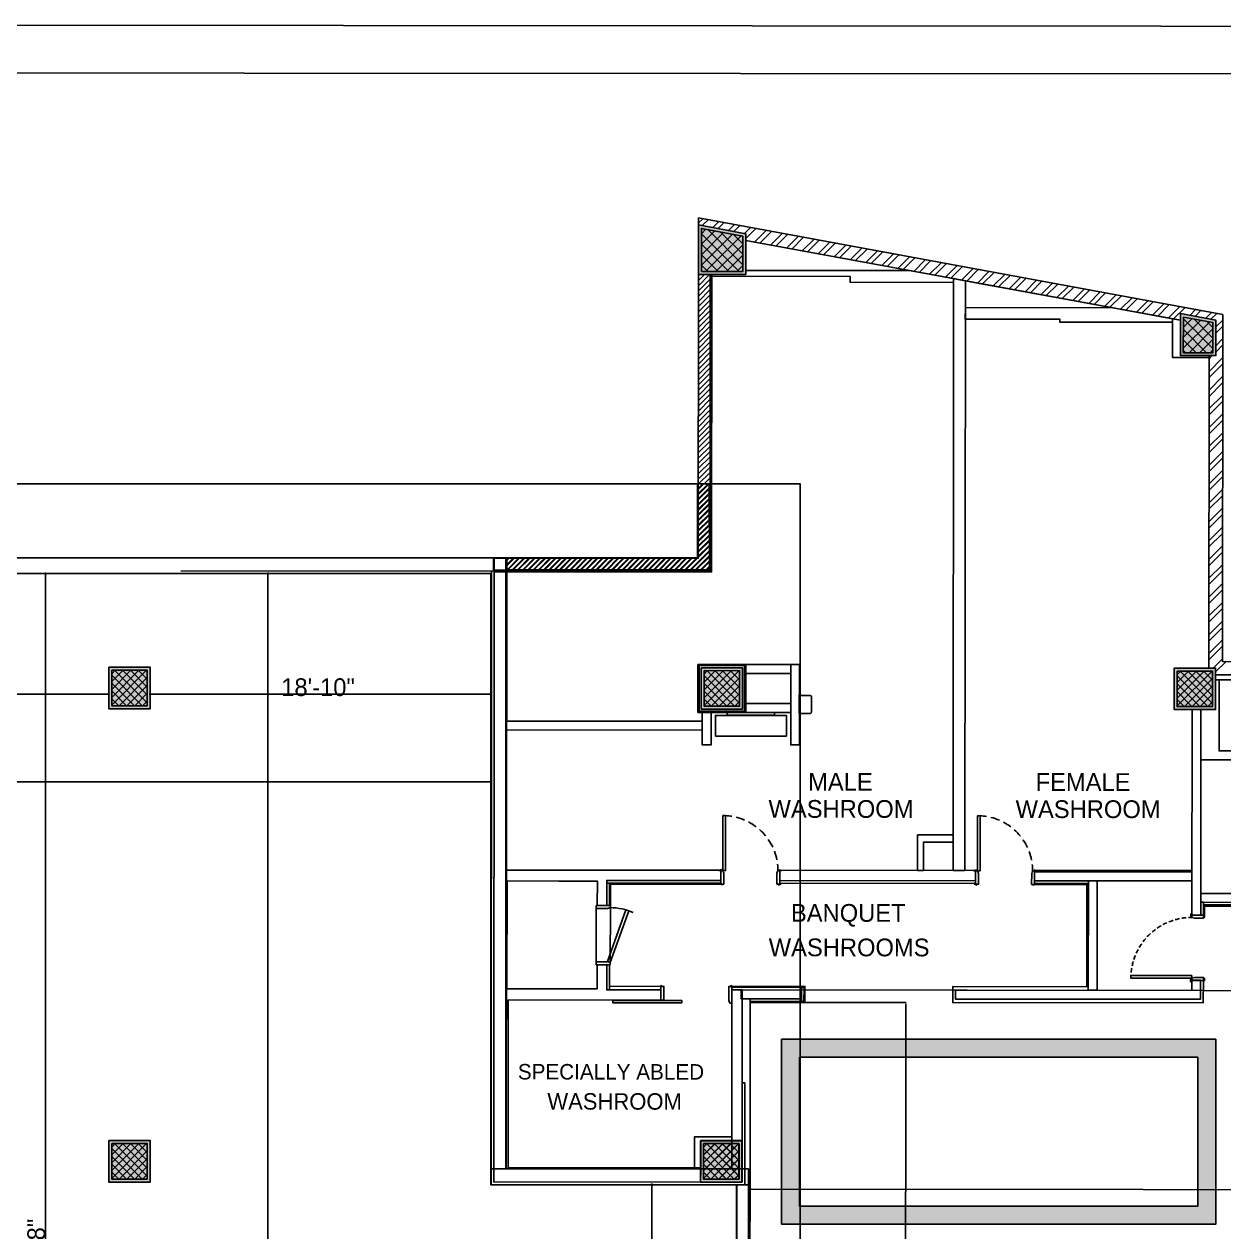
# Model space of a CAD drawing. Header units: millimetres. Extents: x -957 to 3394, y -3 to 3008.
# Drawn here: x -80 to 718, y 2205 to 3008 of the extents above; entities that cross this region are included whole.
import ezdxf

# ---------------------------------------------------------------- set-up
doc = ezdxf.new("R2010")
doc.units = ezdxf.units.MM
for name, color, linetype in [('HATCHES', 7, 'CONTINUOUS'), ('HIDDEN', 7, 'CONTINUOUS'), ('PDF_0', 7, 'CONTINUOUS'), ('PDF_ELEVATION_3_MID_02', 7, 'CONTINUOUS'), ('PDF_FRAMING-COLUMN', 7, 'CONTINUOUS'), ('PDF_FRAMING-COLUMN_HATCH', 7, 'CONTINUOUS'), ('PDF_FURNITURE', 7, 'CONTINUOUS'), ('PDF_GROUND', 7, 'CONTINUOUS'), ('PDF_HATCH_-_WALL', 7, 'CONTINUOUS'), ('PDF_I-DOOR', 7, 'CONTINUOUS'), ('PDF_I-DOOR-OPEN', 7, 'CONTINUOUS'), ('PDF_I-FURN-FIXD', 7, 'CONTINUOUS'), ('PDF_I-FURN-FREE', 7, 'CONTINUOUS'), ('PDF_I-FURN-FREE-2', 7, 'CONTINUOUS'), ('PDF_I-FURN-LINE', 7, 'CONTINUOUS'), ('PDF_I-WALL', 7, 'CONTINUOUS'), ('PDF_I-WALL-JAMB', 7, 'CONTINUOUS'), ('PDF_ID-DOOR', 7, 'CONTINUOUS'), ('PDF_ID_FINISH_LINE', 7, 'CONTINUOUS'), ('PDF_RCC', 7, 'CONTINUOUS'), ('PDF_REV', 7, 'CONTINUOUS'), ('PDF_SHREM-CAD_6_CABLE', 7, 'CONTINUOUS'), ('PDF_TEMPLATE', 7, 'CONTINUOUS'), ('PDF_TEXT', 7, 'CONTINUOUS'), ('PDF_WALL', 7, 'CONTINUOUS')]:
    doc.layers.add(name, color=color, linetype=linetype)
doc.styles.add('PDF_ARIAL', font='PDF_ARIAL')

msp = doc.modelspace()

# ---------------------------------------------------------------- hatches: boundary and pattern name
at = {"layer": 'HATCHES'}
h = msp.add_hatch(color=178, dxfattribs=at)
h.paths.add_polyline_path([(423.82, 2209.68), (712.58, 2209.68), (712.58, 2332.72), (423.82, 2332.72)], flags=0)
h.paths.add_polyline_path([(435.82, 2320.72), (700.58, 2320.72), (700.58, 2221.68), (435.82, 2221.68)], flags=0)

# ---------------------------------------------------------------- linework, layer by layer
at = {"layer": 'HIDDEN'}
msp.add_lwpolyline([(436.18, 1918.86), (436.18, 2702.2), (-893.67, 2702.2), (-893.67, 1233.26), (436.18, 1233.26), (436.18, 1370.14)], close=True, dxfattribs=at)
at = {"layer": 'PDF_0'}
for points in [[(-926.17, 18.23), (-923.64, 2975.98), (3366.24, 2973.12), (3363.71, 15.38)], [(-65.77, 2642.44), (-66.05, 2642.72), (-66.16, 2642.44)], [(-65.77, 2642.44), (-66.16, 2642.44), (-66.05, 2642.17)], [(-65.77, 2642.84), (-66.05, 2642.72), (-65.77, 2642.44)], [(-65.77, 2642.44), (-66.05, 2642.17), (-65.77, 2642.05)], [(-65.49, 2642.72), (-65.77, 2642.84), (-65.77, 2642.44)], [(-65.38, 2642.44), (-65.49, 2642.72), (-65.77, 2642.44)], [(-65.49, 2642.17), (-65.77, 2642.44), (-65.77, 2642.05)], [(-65.38, 2642.44), (-65.77, 2642.44), (-65.49, 2642.17)], [(82.22, 2642.44), (81.94, 2642.72), (81.83, 2642.44)], [(82.22, 2642.44), (81.83, 2642.44), (81.94, 2642.17)], [(82.22, 2642.84), (81.94, 2642.72), (82.22, 2642.44)], [(82.22, 2642.44), (81.94, 2642.17), (82.22, 2642.05)], [(82.5, 2642.72), (82.22, 2642.84), (82.22, 2642.44)], [(82.62, 2642.44), (82.5, 2642.72), (82.22, 2642.44)], [(82.5, 2642.17), (82.22, 2642.44), (82.22, 2642.05)], [(82.62, 2642.44), (82.22, 2642.44), (82.5, 2642.17)], [(-23.64, 2562.29), (-23.91, 2562.56), (-24.03, 2562.29)], [(-23.64, 2562.29), (-24.03, 2562.29), (-23.91, 2562.01)], [(-23.64, 2562.68), (-23.91, 2562.56), (-23.64, 2562.29)], [(-23.64, 2562.29), (-23.91, 2562.01), (-23.64, 2561.89)], [(-23.36, 2562.56), (-23.64, 2562.68), (-23.64, 2562.29)], [(-23.24, 2562.29), (-23.36, 2562.56), (-23.64, 2562.29)], [(-23.36, 2562.01), (-23.64, 2562.29), (-23.64, 2561.89)], [(-23.24, 2562.29), (-23.64, 2562.29), (-23.36, 2562.01)], [(3.91, 2562.29), (3.63, 2562.56), (3.52, 2562.29)], [(3.91, 2562.29), (3.52, 2562.29), (3.63, 2562.01)], [(3.91, 2562.68), (3.63, 2562.56), (3.91, 2562.29)], [(3.91, 2562.29), (3.63, 2562.01), (3.91, 2561.89)], [(4.19, 2562.56), (3.91, 2562.68), (3.91, 2562.29)], [(4.31, 2562.29), (4.19, 2562.56), (3.91, 2562.29)], [(4.19, 2562.01), (3.91, 2562.29), (3.91, 2561.89)], [(4.31, 2562.29), (3.91, 2562.29), (4.19, 2562.01)], [(230.4, 2562.29), (230.12, 2562.56), (230.01, 2562.29)], [(230.4, 2562.29), (230.01, 2562.29), (230.12, 2562.01)], [(230.4, 2562.68), (230.12, 2562.56), (230.4, 2562.29)], [(230.4, 2562.29), (230.12, 2562.01), (230.4, 2561.89)], [(230.68, 2562.56), (230.4, 2562.68), (230.4, 2562.29)], [(230.79, 2562.29), (230.68, 2562.56), (230.4, 2562.29)], [(230.68, 2562.01), (230.4, 2562.29), (230.4, 2561.89)], [(230.79, 2562.29), (230.4, 2562.29), (230.68, 2562.01)], [(230.4, 2503.91), (230.12, 2504.19), (230.01, 2503.91)], [(230.4, 2503.91), (230.01, 2503.91), (230.12, 2503.63)], [(230.4, 2504.3), (230.12, 2504.19), (230.4, 2503.91)], [(230.4, 2503.91), (230.12, 2503.63), (230.4, 2503.52)], [(230.68, 2504.19), (230.4, 2504.3), (230.4, 2503.91)], [(230.79, 2503.91), (230.68, 2504.19), (230.4, 2503.91)], [(230.68, 2503.63), (230.4, 2503.91), (230.4, 2503.52)], [(230.79, 2503.91), (230.4, 2503.91), (230.68, 2503.63)], [(337.5, 2235.99), (337.22, 2236.26), (337.1, 2235.99)], [(337.5, 2235.99), (337.1, 2235.99), (337.22, 2235.71)], [(337.5, 2236.38), (337.22, 2236.26), (337.5, 2235.99)], [(337.5, 2235.99), (337.22, 2235.71), (337.5, 2235.59)], [(337.77, 2236.26), (337.5, 2236.38), (337.5, 2235.99)], [(337.89, 2235.99), (337.77, 2236.26), (337.5, 2235.99)], [(337.77, 2235.71), (337.5, 2235.99), (337.5, 2235.59)], [(337.89, 2235.99), (337.5, 2235.99), (337.77, 2235.71)]]:
    msp.add_lwpolyline(points, close=True, dxfattribs=at)
at = {"layer": 'PDF_0', "color": 7}
msp.add_lwpolyline([(712.66, 2787.46), (712.68, 2811.06), (689.09, 2815.4), (689.06, 2787.48)], close=True, dxfattribs=at)
at = {"layer": 'PDF_0'}
for points in [[(-9.86, 2642.44), (-65.78, 2642.44)], [(-65.77, 1746.21), (-65.77, 1746.61), (-65.77, 2641.66), (-65.77, 2642.05)], [(66.51, 2642.44), (82.23, 2642.44)], [(82.22, 2642.05), (82.22, 2641.66), (82.22, 1616.74), (82.22, 1616.34)], [(-23.64, 2580.14), (-23.64, 2562.28)], [(3.91, 2580.14), (3.91, 2562.28)], [(230.4, 2580.14), (230.4, 2562.28)], [(-389.24, 2562.29), (-388.85, 2562.29), (-24.42, 2562.29), (-24.03, 2562.29)], [(4.31, 2562.29), (4.7, 2562.29), (229.61, 2562.29), (230.01, 2562.29)], [(-792.04, 2503.91), (-791.65, 2503.91), (229.61, 2503.91), (230.01, 2503.91)], [(230.4, 2427.3), (230.4, 2503.92)], [(402.97, 2357.26), (506.48, 2357.17)], [(506.47, 2356.38), (504.98, 607.95)], [(506.28, 2356.97), (506.67, 2357.36)], [(402.92, 2309.86), (402.86, 2233.08)], [(393.96, 2235.99), (337.49, 2235.99)], [(337.5, 2235.59), (337.5, 2235.2), (337.5, 2136.02), (337.5, 2135.63)], [(402.66, 2232.89), (403.05, 2233.28)], [(2228.57, 2231.52), (403.64, 2233.08)]]:
    msp.add_lwpolyline(points, dxfattribs=at)
at = {"layer": 'PDF_0', "color": 7}
msp.add_solid([(712.66, 2787.46), (712.68, 2811.06), (689.06, 2787.48), (689.09, 2815.4)], dxfattribs=at)
at = {"layer": 'PDF_0'}
for points in [[(-65.77, 2642.44), (-66.05, 2642.72), (-66.16, 2642.44)], [(-65.77, 2642.44), (-66.16, 2642.44), (-66.05, 2642.17)], [(-65.77, 2642.84), (-66.05, 2642.72), (-65.77, 2642.44)], [(-65.77, 2642.44), (-66.05, 2642.17), (-65.77, 2642.05)], [(-65.49, 2642.72), (-65.77, 2642.84), (-65.77, 2642.44)], [(-65.38, 2642.44), (-65.49, 2642.72), (-65.77, 2642.44)], [(-65.49, 2642.17), (-65.77, 2642.44), (-65.77, 2642.05)], [(-65.38, 2642.44), (-65.77, 2642.44), (-65.49, 2642.17)], [(82.22, 2642.44), (81.94, 2642.72), (81.83, 2642.44)], [(82.22, 2642.44), (81.83, 2642.44), (81.94, 2642.17)], [(82.22, 2642.84), (81.94, 2642.72), (82.22, 2642.44)], [(82.22, 2642.44), (81.94, 2642.17), (82.22, 2642.05)], [(82.5, 2642.72), (82.22, 2642.84), (82.22, 2642.44)], [(82.62, 2642.44), (82.5, 2642.72), (82.22, 2642.44)], [(82.5, 2642.17), (82.22, 2642.44), (82.22, 2642.05)], [(82.62, 2642.44), (82.22, 2642.44), (82.5, 2642.17)], [(-23.64, 2562.29), (-23.91, 2562.56), (-24.03, 2562.29)], [(-23.64, 2562.29), (-24.03, 2562.29), (-23.91, 2562.01)], [(-23.64, 2562.68), (-23.91, 2562.56), (-23.64, 2562.29)], [(-23.64, 2562.29), (-23.91, 2562.01), (-23.64, 2561.89)], [(-23.36, 2562.56), (-23.64, 2562.68), (-23.64, 2562.29)], [(-23.24, 2562.29), (-23.36, 2562.56), (-23.64, 2562.29)], [(-23.36, 2562.01), (-23.64, 2562.29), (-23.64, 2561.89)], [(-23.24, 2562.29), (-23.64, 2562.29), (-23.36, 2562.01)], [(3.91, 2562.29), (3.63, 2562.56), (3.52, 2562.29)], [(3.91, 2562.29), (3.52, 2562.29), (3.63, 2562.01)], [(3.91, 2562.68), (3.63, 2562.56), (3.91, 2562.29)], [(3.91, 2562.29), (3.63, 2562.01), (3.91, 2561.89)], [(4.19, 2562.56), (3.91, 2562.68), (3.91, 2562.29)], [(4.31, 2562.29), (4.19, 2562.56), (3.91, 2562.29)], [(4.19, 2562.01), (3.91, 2562.29), (3.91, 2561.89)], [(4.31, 2562.29), (3.91, 2562.29), (4.19, 2562.01)], [(230.4, 2562.29), (230.12, 2562.56), (230.01, 2562.29)], [(230.4, 2562.29), (230.01, 2562.29), (230.12, 2562.01)], [(230.4, 2562.68), (230.12, 2562.56), (230.4, 2562.29)], [(230.4, 2562.29), (230.12, 2562.01), (230.4, 2561.89)], [(230.68, 2562.56), (230.4, 2562.68), (230.4, 2562.29)], [(230.79, 2562.29), (230.68, 2562.56), (230.4, 2562.29)], [(230.68, 2562.01), (230.4, 2562.29), (230.4, 2561.89)], [(230.79, 2562.29), (230.4, 2562.29), (230.68, 2562.01)], [(230.4, 2503.91), (230.12, 2504.19), (230.01, 2503.91)], [(230.4, 2503.91), (230.01, 2503.91), (230.12, 2503.63)], [(230.4, 2504.3), (230.12, 2504.19), (230.4, 2503.91)], [(230.4, 2503.91), (230.12, 2503.63), (230.4, 2503.52)], [(230.68, 2504.19), (230.4, 2504.3), (230.4, 2503.91)], [(230.79, 2503.91), (230.68, 2504.19), (230.4, 2503.91)], [(230.68, 2503.63), (230.4, 2503.91), (230.4, 2503.52)], [(230.79, 2503.91), (230.4, 2503.91), (230.68, 2503.63)], [(337.5, 2235.99), (337.22, 2236.26), (337.1, 2235.99)], [(337.5, 2235.99), (337.1, 2235.99), (337.22, 2235.71)], [(337.5, 2236.38), (337.22, 2236.26), (337.5, 2235.99)], [(337.5, 2235.99), (337.22, 2235.71), (337.5, 2235.59)], [(337.77, 2236.26), (337.5, 2236.38), (337.5, 2235.99)], [(337.89, 2235.99), (337.77, 2236.26), (337.5, 2235.99)], [(337.77, 2235.71), (337.5, 2235.99), (337.5, 2235.59)], [(337.89, 2235.99), (337.5, 2235.99), (337.77, 2235.71)]]:
    msp.add_solid(points, dxfattribs=at)
at = {"layer": 'PDF_ELEVATION_3_MID_02'}
msp.add_lwpolyline([(702.74, 2812.91), (703.38, 2813.03)], dxfattribs=at)
at = {"layer": 'PDF_FRAMING-COLUMN'}
for points in [[(368.57, 2841.44), (368.6, 2874.48), (400.06, 2868.55), (400.03, 2841.41)], [(370.54, 2843.4), (370.56, 2872.1), (398.09, 2866.92), (398.07, 2843.38)], [(689.06, 2787.48), (689.09, 2815.4), (712.68, 2811.06), (712.66, 2787.46)], [(691.03, 2789.44), (691.05, 2813.04), (710.72, 2809.42), (710.7, 2789.43)], [(-23.64, 2580.14), (3.91, 2580.14), (3.91, 2552.6), (-23.64, 2552.6)], [(370.31, 2579.89), (397.84, 2579.87), (397.82, 2552.34), (370.29, 2552.36)], [(684.95, 2579.62), (712.49, 2579.6), (712.46, 2552.07), (684.93, 2552.09)], [(-21.67, 2578.18), (1.94, 2578.18), (1.94, 2554.56), (-21.67, 2554.56)], [(372.28, 2577.92), (395.88, 2577.9), (395.86, 2554.3), (372.26, 2554.32)], [(686.92, 2577.65), (710.52, 2577.63), (710.5, 2554.03), (686.9, 2554.05)], [(-23.64, 2265.31), (3.91, 2265.31), (3.91, 2237.76), (-23.64, 2237.76)], [(-21.67, 2263.34), (1.94, 2263.34), (1.94, 2239.72), (-21.67, 2239.72)], [(369.91, 2265.31), (397.46, 2265.31), (397.46, 2237.76), (369.91, 2237.76)], [(370.04, 2265.25), (397.57, 2265.23), (397.55, 2237.69), (370.02, 2237.72)], [(371.88, 2263.34), (395.49, 2263.34), (395.49, 2239.72), (371.88, 2239.72)], [(372.01, 2263.28), (395.61, 2263.26), (395.59, 2239.66), (371.99, 2239.68)]]:
    msp.add_lwpolyline(points, close=True, dxfattribs=at)
at = {"layer": 'PDF_FRAMING-COLUMN_HATCH', "color": 7}
msp.add_lwpolyline([(400.03, 2841.41), (400.06, 2868.55), (368.6, 2874.48), (368.57, 2841.44)], close=True, dxfattribs=at)
at = {"layer": 'PDF_FRAMING-COLUMN_HATCH'}
for points in [[(370.54, 2847.68), (391.13, 2868.23)], [(370.55, 2861.58), (379.42, 2870.44)], [(370.55, 2854.63), (385.28, 2869.33)], [(370.56, 2868.53), (373.57, 2871.54)], [(395.66, 2843.38), (370.56, 2868.53)], [(398.07, 2847.93), (374.72, 2871.32)], [(398.08, 2854.88), (383.28, 2869.71)], [(398.08, 2861.83), (391.83, 2868.1)], [(388.71, 2843.39), (370.55, 2861.58)], [(373.22, 2843.4), (396.98, 2867.13)], [(380.17, 2843.39), (398.08, 2861.28)], [(381.76, 2843.39), (370.55, 2854.63)], [(387.12, 2843.39), (398.08, 2854.33)], [(374.81, 2843.4), (370.54, 2847.67)], [(394.07, 2843.38), (398.07, 2847.37)], [(691.05, 2806.41), (696.66, 2812.01)], [(710.7, 2792.23), (691.05, 2811.92)], [(691.04, 2799.45), (702.53, 2810.93)], [(691.04, 2792.5), (708.41, 2809.84)], [(706.55, 2789.43), (691.05, 2804.96)], [(694.93, 2789.44), (710.71, 2805.2)], [(710.71, 2799.19), (698.19, 2811.73)], [(710.71, 2806.14), (706.7, 2810.16)], [(699.6, 2789.44), (691.04, 2798.01)], [(701.88, 2789.43), (710.71, 2798.24)], [(692.65, 2789.44), (691.03, 2791.06)], [(708.83, 2789.43), (710.7, 2791.29)], [(-21.67, 2575.82), (-19.31, 2578.18)], [(-21.67, 2570.6), (-14.09, 2578.18)], [(-21.67, 2565.38), (-8.87, 2578.18)], [(-21.67, 2560.16), (-3.65, 2578.18)], [(-21.67, 2554.94), (1.56, 2578.18)], [(-1.33, 2554.56), (-21.67, 2574.9)], [(1.94, 2556.51), (-19.72, 2578.18)], [(-16.83, 2554.56), (1.94, 2573.34)], [(1.94, 2561.73), (-14.5, 2578.18)], [(1.94, 2566.94), (-9.29, 2578.18)], [(1.94, 2572.16), (-4.07, 2578.18)], [(1.94, 2577.38), (1.15, 2578.18)], [(372.26, 2559.92), (390.28, 2577.91)], [(372.26, 2554.7), (395.5, 2577.9)], [(372.27, 2570.35), (379.85, 2577.92)], [(372.27, 2565.13), (385.07, 2577.91)], [(392.59, 2554.31), (372.27, 2574.65)], [(372.28, 2575.56), (374.64, 2577.92)], [(395.86, 2556.25), (374.22, 2577.92)], [(377.09, 2554.32), (395.87, 2573.07)], [(395.86, 2561.46), (379.44, 2577.92)], [(395.87, 2566.68), (384.65, 2577.91)], [(395.87, 2571.89), (389.87, 2577.91)], [(395.87, 2577.11), (395.08, 2577.9)], [(686.9, 2559.65), (704.92, 2577.64)], [(686.9, 2554.44), (710.14, 2577.63)], [(686.91, 2570.08), (694.49, 2577.65)], [(686.91, 2564.86), (699.71, 2577.64)], [(686.92, 2575.29), (689.28, 2577.65)], [(707.23, 2554.04), (686.92, 2574.38)], [(710.5, 2555.98), (688.86, 2577.65)], [(691.73, 2554.05), (710.51, 2572.8)], [(710.5, 2561.19), (694.08, 2577.65)], [(710.51, 2566.41), (699.29, 2577.64)], [(710.51, 2571.62), (704.51, 2577.64)], [(710.52, 2576.84), (709.72, 2577.63)], [(-6.55, 2554.56), (-21.67, 2569.69)], [(-11.76, 2554.56), (-21.67, 2564.47)], [(-11.61, 2554.56), (1.94, 2568.12)], [(-6.4, 2554.56), (1.94, 2562.9)], [(387.37, 2554.31), (372.27, 2569.44)], [(382.16, 2554.32), (372.27, 2564.22)], [(382.31, 2554.32), (395.87, 2567.85)], [(702.01, 2554.04), (686.91, 2569.17)], [(696.8, 2554.05), (686.91, 2563.95)], [(696.95, 2554.05), (710.51, 2567.58)], [(-16.98, 2554.56), (-21.67, 2559.25)], [(-1.18, 2554.56), (1.94, 2557.69)], [(376.94, 2554.32), (372.26, 2559.01)], [(387.52, 2554.31), (395.86, 2562.64)], [(392.73, 2554.31), (395.86, 2557.42)], [(691.58, 2554.05), (686.9, 2558.74)], [(702.16, 2554.04), (710.5, 2562.37)], [(707.38, 2554.04), (710.5, 2557.16)], [(-21.67, 2260.98), (-19.31, 2263.34)], [(-21.67, 2255.76), (-14.09, 2263.34)], [(-21.67, 2250.54), (-8.87, 2263.34)], [(-21.67, 2245.32), (-3.65, 2263.34)], [(-21.67, 2240.11), (1.56, 2263.34)], [(-1.33, 2239.72), (-21.67, 2260.07)], [(1.94, 2241.67), (-19.72, 2263.34)], [(-16.83, 2239.72), (1.94, 2258.5)], [(1.94, 2246.89), (-14.5, 2263.34)], [(1.94, 2252.11), (-9.29, 2263.34)], [(1.94, 2257.32), (-4.07, 2263.34)], [(1.94, 2262.54), (1.15, 2263.34)], [(371.88, 2260.98), (374.24, 2263.34)], [(371.88, 2255.76), (379.46, 2263.34)], [(371.88, 2250.54), (384.68, 2263.34)], [(371.88, 2245.32), (389.89, 2263.34)], [(371.88, 2240.11), (395.11, 2263.34)], [(392.22, 2239.72), (371.88, 2260.07)], [(371.99, 2245.28), (390.01, 2263.27)], [(371.99, 2240.06), (395.23, 2263.26)], [(372, 2255.71), (379.58, 2263.27)], [(372, 2250.49), (384.8, 2263.27)], [(372.01, 2260.92), (374.37, 2263.28)], [(392.32, 2239.67), (372.01, 2260.01)], [(395.49, 2241.67), (373.83, 2263.34)], [(395.59, 2241.61), (373.95, 2263.28)], [(376.72, 2239.72), (395.49, 2258.5)], [(376.82, 2239.68), (395.6, 2258.43)], [(395.49, 2246.89), (379.04, 2263.34)], [(395.59, 2246.82), (379.17, 2263.27)], [(395.49, 2252.11), (384.26, 2263.34)], [(395.6, 2252.04), (384.38, 2263.27)], [(395.49, 2257.32), (389.48, 2263.34)], [(395.6, 2257.25), (389.6, 2263.27)], [(395.49, 2262.54), (394.7, 2263.34)], [(395.61, 2262.46), (394.81, 2263.26)], [(-6.55, 2239.72), (-21.67, 2254.85)], [(-11.76, 2239.72), (-21.67, 2249.63)], [(-11.61, 2239.72), (1.94, 2253.28)], [(387, 2239.72), (371.88, 2254.85)], [(381.79, 2239.72), (371.88, 2249.63)], [(387.1, 2239.67), (372, 2254.8)], [(381.89, 2239.67), (372, 2249.58)], [(381.93, 2239.72), (395.49, 2253.28)], [(382.04, 2239.67), (395.6, 2253.21)], [(-16.98, 2239.72), (-21.67, 2244.41)], [(-6.4, 2239.72), (1.94, 2248.07)], [(-1.18, 2239.72), (1.94, 2242.85)], [(376.57, 2239.72), (371.88, 2244.41)], [(376.67, 2239.68), (371.99, 2244.37)], [(387.15, 2239.72), (395.49, 2248.07)], [(387.25, 2239.67), (395.59, 2248)], [(392.37, 2239.72), (395.49, 2242.85)], [(392.47, 2239.66), (395.59, 2242.78)]]:
    msp.add_lwpolyline(points, dxfattribs=at)
at = {"layer": 'PDF_FRAMING-COLUMN_HATCH', "color": 7}
msp.add_solid([(400.03, 2841.41), (400.06, 2868.55), (368.57, 2841.44), (368.6, 2874.48)], dxfattribs=at)
at = {"layer": 'PDF_FRAMING-COLUMN_HATCH'}
for points in [[(368.57, 2841.44), (368.6, 2874.48), (400.03, 2841.41), (400.06, 2868.55)], [(370.54, 2843.4), (370.56, 2872.1), (398.07, 2843.38), (398.09, 2866.92)], [(689.06, 2787.48), (689.09, 2815.4), (712.66, 2787.46), (712.68, 2811.06)], [(691.03, 2789.44), (691.05, 2813.04), (710.7, 2789.43), (710.72, 2809.42)], [(3.91, 2580.14), (-23.64, 2580.14), (3.91, 2552.6), (-23.64, 2552.6)], [(370.31, 2579.89), (397.84, 2579.87), (370.29, 2552.36), (397.82, 2552.34)], [(684.95, 2579.62), (712.49, 2579.6), (684.93, 2552.09), (712.46, 2552.07)], [(1.94, 2578.18), (-21.67, 2578.18), (1.94, 2554.56), (-21.67, 2554.56)], [(372.28, 2577.92), (395.88, 2577.9), (372.26, 2554.32), (395.86, 2554.3)], [(686.92, 2577.65), (710.52, 2577.63), (686.9, 2554.05), (710.5, 2554.03)], [(3.91, 2265.31), (-23.64, 2265.31), (3.91, 2237.76), (-23.64, 2237.76)], [(1.94, 2263.34), (-21.67, 2263.34), (1.94, 2239.72), (-21.67, 2239.72)], [(397.46, 2265.31), (369.91, 2265.31), (397.46, 2237.76), (369.91, 2237.76)], [(370.04, 2265.25), (397.57, 2265.23), (370.02, 2237.72), (397.55, 2237.69)], [(395.49, 2263.34), (371.88, 2263.34), (395.49, 2239.72), (371.88, 2239.72)], [(372.01, 2263.28), (395.61, 2263.26), (371.99, 2239.68), (395.59, 2239.66)]]:
    msp.add_solid(points, dxfattribs=at)
at = {"layer": 'PDF_FURNITURE'}
msp.add_lwpolyline([(301.3, 2422.24), (301.31, 2437.97), (275.75, 2437.99)], dxfattribs=at)
at = {"layer": 'PDF_GROUND', "color": 178}
for points in [[(712.58, 2332.72), (423.82, 2332.72), (423.82, 2209.68), (712.58, 2209.68)], [(700.58, 2320.72), (435.82, 2320.72), (435.82, 2221.68), (700.58, 2221.68)]]:
    msp.add_lwpolyline(points, close=True, dxfattribs=at)
at = {"layer": 'PDF_HATCH_-_WALL'}
for points in [[(368.6, 2875.72), (371.4, 2878.51)], [(371.07, 2874.01), (374.93, 2877.86)], [(378.09, 2872.69), (381.98, 2876.57)], [(381.6, 2872.03), (385.5, 2875.92)], [(388.63, 2870.7), (392.55, 2874.62)], [(392.14, 2870.04), (396.08, 2873.97)], [(399.17, 2868.72), (403.13, 2872.67)], [(400.05, 2865.44), (406.65, 2872.02)], [(405.85, 2862.89), (413.7, 2870.72)], [(409.38, 2862.24), (417.22, 2870.07)], [(416.44, 2860.95), (424.27, 2868.77)], [(419.97, 2860.31), (427.8, 2868.13)], [(427.02, 2859.02), (434.85, 2866.83)], [(430.55, 2858.37), (438.37, 2866.18)], [(437.61, 2857.08), (445.42, 2864.88)], [(441.14, 2856.43), (448.95, 2864.23)], [(448.2, 2855.14), (456, 2862.93)], [(451.72, 2854.5), (459.52, 2862.28)], [(458.78, 2853.21), (466.57, 2860.98)], [(462.31, 2852.56), (470.1, 2860.34)], [(469.37, 2851.27), (477.15, 2859.04)], [(472.89, 2850.62), (480.67, 2858.39)], [(479.95, 2849.33), (487.72, 2857.09)], [(483.48, 2848.69), (491.25, 2856.44)], [(490.54, 2847.4), (498.3, 2855.14)], [(494.07, 2846.75), (501.82, 2854.49)], [(501.12, 2845.46), (508.87, 2853.19)], [(504.65, 2844.81), (512.4, 2852.54)], [(511.71, 2843.52), (519.45, 2851.25)], [(515.24, 2842.88), (522.97, 2850.6)], [(522.29, 2841.59), (530.02, 2849.3)], [(525.82, 2840.94), (533.54, 2848.65)], [(532.88, 2839.65), (540.59, 2847.35)], [(536.41, 2839), (544.12, 2846.7)], [(543.46, 2837.71), (551.17, 2845.4)], [(546.99, 2837.07), (554.69, 2844.75)], [(368.56, 2834), (376.01, 2841.43)], [(368.56, 2830.52), (376.43, 2838.38)], [(368.57, 2840.95), (369.06, 2841.44)], [(368.57, 2837.48), (372.53, 2841.43)], [(554.05, 2835.77), (561.74, 2843.46)], [(557.58, 2835.13), (565.27, 2842.81)], [(564.63, 2833.84), (572.32, 2841.51)], [(568.16, 2833.19), (575.84, 2840.86)], [(575.22, 2831.9), (582.89, 2839.56)], [(578.75, 2831.26), (586.42, 2838.91)], [(585.81, 2829.96), (593.47, 2837.61)], [(589.33, 2829.32), (596.99, 2836.96)], [(368.55, 2823.57), (376.43, 2831.43)], [(368.55, 2820.09), (376.42, 2827.95)], [(368.56, 2827.05), (376.43, 2834.91)], [(596.39, 2828.03), (604.04, 2835.67)], [(599.92, 2827.38), (607.57, 2835.02)], [(606.98, 2826.09), (614.62, 2833.72)], [(610.5, 2825.44), (618.14, 2833.07)], [(617.56, 2824.15), (625.19, 2831.77)], [(621.09, 2823.51), (628.72, 2831.12)], [(628.15, 2822.22), (635.77, 2829.82)], [(631.68, 2821.57), (639.29, 2829.17)], [(638.73, 2820.28), (646.34, 2827.87)], [(368.55, 2816.62), (376.42, 2824.48)], [(368.55, 2813.14), (376.42, 2821)], [(642.26, 2819.63), (649.86, 2827.23)], [(649.32, 2818.34), (656.91, 2825.93)], [(652.85, 2817.7), (660.44, 2825.28)], [(659.9, 2816.41), (667.49, 2823.98)], [(663.43, 2815.76), (671.01, 2823.33)], [(670.49, 2814.47), (678.06, 2822.03)], [(674.02, 2813.82), (681.59, 2821.38)], [(681.07, 2812.53), (688.64, 2820.08)], [(368.54, 2809.67), (376.42, 2817.52)], [(368.54, 2806.19), (376.41, 2814.05)], [(684.6, 2811.89), (692.16, 2819.43)], [(695.32, 2814.25), (699.21, 2818.14)], [(698.85, 2813.6), (702.74, 2817.49)], [(705.9, 2812.31), (709.79, 2816.19)], [(709.42, 2811.66), (713.31, 2815.54)], [(368.53, 2799.24), (376.41, 2807.1)], [(368.54, 2802.71), (376.41, 2810.57)], [(712.68, 2806.57), (717.21, 2811.09)], [(712.68, 2802.4), (717.2, 2806.92)], [(368.52, 2788.81), (376.4, 2796.67)], [(368.53, 2795.76), (376.4, 2803.62)], [(368.53, 2792.28), (376.4, 2800.14)], [(712.67, 2794.06), (717.2, 2798.58)], [(368.52, 2785.33), (376.39, 2793.19)], [(368.52, 2781.85), (376.39, 2789.71)], [(712.66, 2789.89), (717.19, 2794.4)], [(368.51, 2774.9), (376.39, 2782.76)], [(368.52, 2778.38), (376.39, 2786.24)], [(708.13, 2777.02), (717.18, 2786.06)], [(708.13, 2772.85), (717.18, 2781.89)], [(708.14, 2785.37), (710.24, 2787.46)], [(368.5, 2764.47), (376.38, 2772.33)], [(368.51, 2771.43), (376.38, 2779.29)], [(368.51, 2767.95), (376.38, 2775.81)], [(708.12, 2764.51), (717.17, 2773.55)], [(368.5, 2761), (376.37, 2768.86)], [(368.5, 2757.52), (376.37, 2765.38)], [(708.12, 2760.34), (717.17, 2769.37)], [(368.49, 2754.04), (376.37, 2761.9)], [(368.49, 2750.57), (376.36, 2758.43)], [(708.11, 2751.99), (717.16, 2761.03)], [(708.11, 2747.82), (717.16, 2756.86)], [(368.48, 2740.14), (376.36, 2748)], [(368.49, 2747.09), (376.36, 2754.95)], [(368.49, 2743.62), (376.36, 2751.47)], [(708.1, 2739.48), (717.15, 2748.52)], [(368.48, 2736.66), (376.35, 2744.52)], [(368.48, 2733.19), (376.35, 2741.05)], [(708.1, 2735.31), (717.15, 2744.35)], [(368.47, 2729.71), (376.35, 2737.57)], [(368.47, 2726.23), (376.34, 2734.09)], [(708.09, 2726.96), (717.14, 2736)], [(708.09, 2722.79), (717.14, 2731.83)], [(368.46, 2715.8), (376.33, 2723.66)], [(368.47, 2722.76), (376.34, 2730.62)], [(368.47, 2719.28), (376.34, 2727.14)], [(708.08, 2714.45), (717.13, 2723.49)], [(368.46, 2712.33), (376.33, 2720.19)], [(368.46, 2708.85), (376.33, 2716.71)], [(708.07, 2710.28), (717.13, 2719.32)], [(368.45, 2705.38), (376.33, 2713.23)], [(368.45, 2701.9), (376.32, 2709.76)], [(708.07, 2701.93), (717.12, 2710.97)], [(367.94, 2698.75), (371.26, 2702.06)], [(367.94, 2695.27), (374.74, 2702.06)], [(367.94, 2691.79), (375.82, 2699.66)], [(368.44, 2694.95), (376.32, 2702.81)], [(368.44, 2691.47), (376.31, 2699.33)], [(368.45, 2698.42), (376.32, 2706.28)], [(708.06, 2697.76), (717.12, 2706.8)], [(367.94, 2688.31), (375.82, 2696.18)], [(367.94, 2684.84), (375.82, 2692.71)], [(368.44, 2687.99), (376.31, 2695.85)], [(368.44, 2684.52), (376.31, 2692.38)], [(708.05, 2685.25), (717.11, 2694.29)], [(708.06, 2689.42), (717.11, 2698.46)], [(367.94, 2681.36), (375.82, 2689.23)], [(367.94, 2677.88), (375.82, 2685.75)], [(368.43, 2681.04), (376.31, 2688.9)], [(368.43, 2677.56), (376.3, 2685.42)], [(708.05, 2676.9), (717.1, 2685.94)], [(367.94, 2674.4), (375.82, 2682.27)], [(367.94, 2670.92), (375.82, 2678.79)], [(367.94, 2667.44), (375.82, 2675.31)], [(368.42, 2670.61), (376.3, 2678.47)], [(368.43, 2674.09), (376.3, 2681.95)], [(708.04, 2672.73), (717.1, 2681.77)], [(367.94, 2663.96), (375.82, 2671.83)], [(367.94, 2660.49), (375.82, 2668.36)], [(368.41, 2660.18), (376.29, 2668.04)], [(368.42, 2667.14), (376.29, 2675)], [(368.42, 2663.66), (376.29, 2671.52)], [(708.03, 2660.22), (717.08, 2669.26)], [(708.04, 2664.39), (717.09, 2673.43)], [(367.94, 2657.01), (375.82, 2664.88)], [(367.94, 2653.53), (375.82, 2661.4)], [(368.41, 2656.71), (376.28, 2664.57)], [(368.41, 2653.23), (376.28, 2661.09)], [(708.02, 2651.88), (717.08, 2660.91)], [(240.47, 2651.28), (242.14, 2652.95)], [(240.47, 2647.81), (245.62, 2652.95)], [(241.01, 2647.62), (246.16, 2652.76)], [(241.02, 2651.1), (242.68, 2652.76)], [(241.23, 2645.08), (249.1, 2652.95)], [(241.76, 2644.9), (249.64, 2652.75)], [(244.7, 2645.08), (252.58, 2652.95)], [(245.24, 2644.89), (253.11, 2652.75)], [(248.18, 2645.08), (256.05, 2652.95)], [(248.72, 2644.89), (256.59, 2652.75)], [(251.66, 2645.08), (259.53, 2652.95)], [(252.19, 2644.89), (260.06, 2652.75)], [(255.14, 2645.08), (263.01, 2652.95)], [(255.67, 2644.88), (263.54, 2652.74)], [(258.62, 2645.08), (266.49, 2652.95)], [(259.14, 2644.88), (267.02, 2652.74)], [(262.1, 2645.08), (269.97, 2652.95)], [(262.62, 2644.88), (270.49, 2652.74)], [(265.58, 2645.08), (273.45, 2652.95)], [(266.1, 2644.87), (273.97, 2652.73)], [(269.05, 2645.08), (276.93, 2652.95)], [(269.57, 2644.87), (277.45, 2652.73)], [(272.53, 2645.08), (280.4, 2652.95)], [(273.05, 2644.87), (280.92, 2652.73)], [(276.01, 2645.08), (283.88, 2652.95)], [(276.53, 2644.87), (284.4, 2652.72)], [(279.49, 2645.08), (287.36, 2652.95)], [(280, 2644.86), (287.87, 2652.72)], [(282.97, 2645.08), (290.84, 2652.95)], [(283.48, 2644.86), (291.35, 2652.72)], [(286.45, 2645.08), (294.32, 2652.95)], [(286.96, 2644.86), (294.83, 2652.72)], [(289.93, 2645.08), (297.8, 2652.95)], [(290.43, 2644.85), (298.3, 2652.71)], [(293.4, 2645.08), (301.27, 2652.95)], [(293.91, 2644.85), (301.78, 2652.71)], [(296.88, 2645.08), (304.75, 2652.95)], [(297.38, 2644.85), (305.26, 2652.71)], [(300.36, 2645.08), (308.23, 2652.95)], [(300.86, 2644.84), (308.73, 2652.7)], [(303.84, 2645.08), (311.71, 2652.95)], [(304.34, 2644.84), (312.21, 2652.7)], [(307.32, 2645.08), (315.19, 2652.95)], [(307.81, 2644.84), (315.69, 2652.7)], [(310.8, 2645.08), (318.67, 2652.95)], [(311.29, 2644.84), (319.16, 2652.7)], [(314.28, 2645.08), (322.15, 2652.95)], [(314.77, 2644.83), (322.64, 2652.69)], [(317.75, 2645.08), (325.62, 2652.95)], [(318.24, 2644.83), (326.11, 2652.69)], [(321.23, 2645.08), (329.1, 2652.95)], [(321.72, 2644.83), (329.59, 2652.69)], [(324.71, 2645.08), (332.58, 2652.95)], [(325.19, 2644.82), (333.07, 2652.68)], [(328.19, 2645.08), (336.06, 2652.95)], [(328.67, 2644.82), (336.54, 2652.68)], [(331.67, 2645.08), (339.54, 2652.95)], [(332.15, 2644.82), (340.02, 2652.68)], [(335.15, 2645.08), (343.02, 2652.95)], [(335.62, 2644.82), (343.5, 2652.67)], [(338.62, 2645.08), (346.5, 2652.95)], [(339.1, 2644.81), (346.97, 2652.67)], [(342.1, 2645.08), (349.97, 2652.95)], [(342.58, 2644.81), (350.45, 2652.67)], [(345.58, 2645.08), (353.45, 2652.95)], [(346.05, 2644.81), (353.93, 2652.67)], [(349.06, 2645.08), (356.93, 2652.95)], [(349.53, 2644.8), (357.4, 2652.66)], [(352.54, 2645.08), (360.41, 2652.95)], [(353.01, 2644.8), (360.88, 2652.66)], [(356.02, 2645.08), (363.89, 2652.95)], [(356.48, 2644.8), (364.35, 2652.66)], [(359.5, 2645.08), (367.37, 2652.95)], [(359.96, 2644.79), (367.83, 2652.65)], [(362.97, 2645.08), (375.82, 2657.92)], [(363.43, 2644.79), (376.28, 2657.61)], [(366.45, 2645.08), (375.82, 2654.44)], [(366.91, 2644.79), (376.28, 2654.14)], [(708.02, 2647.7), (717.07, 2656.74)], [(369.93, 2645.08), (375.82, 2650.96)], [(370.39, 2644.79), (376.27, 2650.66)], [(373.41, 2645.08), (375.82, 2647.49)], [(373.86, 2644.78), (376.27, 2647.18)], [(708.01, 2639.36), (717.07, 2648.4)], [(708.01, 2635.19), (717.06, 2644.23)], [(708, 2626.85), (717.06, 2635.88)], [(708, 2622.67), (717.05, 2631.71)], [(707.99, 2614.33), (717.05, 2623.37)], [(707.99, 2610.16), (717.04, 2619.2)], [(707.98, 2601.82), (717.03, 2610.85)], [(707.98, 2597.64), (717.03, 2606.68)], [(707.97, 2589.3), (717.02, 2598.34)], [(707.97, 2585.13), (717.02, 2594.17)], [(710.78, 2579.6), (717.01, 2585.82)], [(712.48, 2577.13), (719.48, 2584.11)]]:
    msp.add_lwpolyline(points, dxfattribs=at)
at = {"layer": 'PDF_I-DOOR'}
for points in [[(320.3, 2418.82), (322.15, 2418.16), (309.92, 2383.69), (308.07, 2384.35)], [(696.68, 2373.29), (696.68, 2375.06), (656.17, 2375.1), (656.17, 2373.33)], [(357.61, 2356.87), (311.61, 2356.9), (311.61, 2358.48), (357.61, 2358.44)]]:
    msp.add_lwpolyline(points, close=True, dxfattribs=at)
at = {"layer": 'PDF_I-DOOR-OPEN'}
for centre, radius, start, end in [((384.8, 2444.99), 36.56, 80.52586, 87.17664), ((384.8, 2444.99), 36.57, 66.66486, 75.90793), ((384.79, 2444.97), 36.59, 52.80548, 62.04426), ((554.2, 2444.85), 36.56, 80.52586, 87.17664), ((554.2, 2444.84), 36.57, 66.66486, 75.90793), ((554.19, 2444.83), 36.59, 52.80548, 62.04426), ((384.8, 2444.98), 36.58, 38.94342, 48.18457), ((554.19, 2444.84), 36.58, 38.94342, 48.18457), ((384.8, 2444.99), 36.57, 25.08081, 34.32403), ((554.2, 2444.84), 36.57, 25.08081, 34.32403), ((384.8, 2444.98), 36.57, 11.21974, 20.46242), ((554.19, 2444.84), 36.58, 11.22077, 20.4614), ((384.8, 2444.98), 36.58, 359.95165, 6.59966), ((554.19, 2444.84), 36.58, 359.95165, 6.59966), ((309.92, 2383.69), 36.58, 65.36901, 89.95103), ((696.7, 2373.24), 40.56, 114.09626, 118.26325), ((696.71, 2373.21), 40.59, 107.84946, 112.01315), ((696.71, 2373.22), 40.59, 101.6022, 105.76643), ((696.71, 2373.24), 40.56, 95.35452, 99.52106), ((696.71, 2373.29), 40.52, 89.98866, 93.27548), ((696.7, 2373.23), 40.57, 132.84097, 137.00665), ((696.7, 2373.23), 40.56, 126.59251, 130.759), ((696.73, 2373.2), 40.61, 120.34696, 124.509), ((696.72, 2373.22), 40.59, 145.33615, 149.50048), ((696.7, 2373.23), 40.57, 139.08661, 143.25245), ((696.68, 2373.23), 40.55, 157.82916, 161.99688), ((696.71, 2373.22), 40.58, 151.585, 155.74992), ((696.73, 2373.22), 40.6, 170.32819, 174.49105), ((696.71, 2373.22), 40.57, 164.07908, 168.24438), ((696.78, 2373.22), 40.65, 176.5776, 179.85375)]:
    msp.add_arc(centre, radius, start, end, dxfattribs=at)
at = {"layer": 'PDF_I-FURN-FIXD'}
for points in [[(368.2, 2582.02), (400.06, 2581.99), (400.03, 2550.14), (368.17, 2550.16)], [(368.99, 2581.27), (399.27, 2581.24), (399.24, 2550.96), (368.96, 2550.98)], [(307.61, 2436.59), (307.59, 2421.65), (309.36, 2421.64), (309.38, 2436.59)], [(383.4, 2438.3), (307.61, 2438.36), (307.61, 2436.59), (383.4, 2436.53)], [(422.75, 2438.26), (552.81, 2438.15), (552.81, 2436.38), (422.74, 2436.49)], [(592.14, 2438.12), (627.91, 2438.09), (627.91, 2436.32), (592.14, 2436.35)], [(702.62, 2423.86), (702.62, 2415.17), (704.39, 2415.17), (704.39, 2423.86)], [(704.39, 2423.86), (771.25, 2423.81), (771.25, 2422.04), (704.39, 2422.09)], [(307.54, 2365.59), (307.56, 2382.32), (309.33, 2382.31), (309.31, 2365.59)], [(436.99, 2365.48), (390.78, 2365.52), (390.78, 2367.29), (436.99, 2367.25)], [(436.98, 2357.81), (436.99, 2367.25), (438.76, 2367.25), (438.75, 2357.81)]]:
    msp.add_lwpolyline(points, close=True, dxfattribs=at)
for points in [[(368.96, 2550.98), (368.99, 2581.23), (368.96, 2550.98)], [(592.15, 2445), (696.74, 2444.91)], [(301.27, 2382.32), (301.25, 2366.33), (241.17, 2366.38), (241.23, 2438.02), (301.31, 2437.97), (301.3, 2421.65)], [(626.86, 2367.69), (626.92, 2435.73), (592.14, 2435.76)], [(704.35, 2371.9), (704.34, 2357), (537.67, 2357.14), (537.68, 2367.76), (627.85, 2367.68)], [(343.59, 2365.56), (309.31, 2365.59), (309.32, 2367.95), (343.59, 2367.92)], [(402.96, 2357.25), (439.34, 2357.22), (439.35, 2367.84), (390.78, 2367.88)], [(402.96, 2357.84), (436.98, 2357.81)]]:
    msp.add_lwpolyline(points, dxfattribs=at)
at = {"layer": 'PDF_I-FURN-FREE'}
msp.add_lwpolyline([(436.06, 2549.83), (435.49, 2549.83), (435.49, 2561.63), (436.06, 2561.63)], dxfattribs=at)
msp.add_lwpolyline([(442.9, 2549.53), (435.82, 2549.53), (435.83, 2561.33), (442.91, 2561.33, -0.414228), (443.7, 2560.54), (443.69, 2550.31, -0.414228)], format="xyb", close=True, dxfattribs=at)
for points in [[(379.84, 2534.42), (427.03, 2534.38), (427.04, 2548.15), (379.85, 2548.19)], [(419.18, 2550.12), (387.71, 2550.15), (387.71, 2548.32), (419.18, 2548.3)]]:
    msp.add_lwpolyline(points, close=True, dxfattribs=at)
at = {"layer": 'PDF_I-FURN-FREE-2'}
for points in [[(300.48, 2384.29), (300.51, 2419.69)], [(309.95, 2420.27), (309.92, 2383.69)]]:
    msp.add_lwpolyline(points, dxfattribs=at)
at = {"layer": 'PDF_I-FURN-LINE'}
for points in [[(309.95, 2421.64), (309.96, 2436), (383.2, 2435.94)], [(770.46, 2415.11), (770.47, 2421.25), (705.18, 2421.31), (705.17, 2415.37)]]:
    msp.add_lwpolyline(points, dxfattribs=at)
at = {"layer": 'PDF_I-WALL'}
for points in [[(241.01, 2643.71), (377.25, 2643.6), (377.42, 2841.43), (400.03, 2841.41), (400.05, 2864.04), (689.13, 2811.06), (689.06, 2787.48), (708.14, 2787.46), (707.96, 2579.6), (684.95, 2579.62), (684.98, 2552.09), (712.46, 2552.07), (712.48, 2575.08)], [(240.47, 2643.9), (376.8, 2643.9), (376.8, 2702.06)], [(240.47, 2643.9), (232.17, 2643.9)], [(240.47, 2366.39), (240.47, 2643.9)], [(369.91, 2237.76), (369.91, 2247.28)]]:
    msp.add_lwpolyline(points, dxfattribs=at)
for points in [[(538.21, 2838.72), (538.21, 2836.23), (469.38, 2836.29), (469.38, 2840.17), (376.43, 2840.25), (376.44, 2841.43), (400.03, 2841.41), (400.04, 2844.16), (509, 2844.07)], [(545.74, 2445.04), (537.87, 2445.05), (538.21, 2838.72), (546.08, 2837.28)], [(683.8, 2812.04), (683.8, 2809.65), (608.98, 2809.71), (608.98, 2811.68), (546.05, 2811.73), (546.06, 2819.4), (644.06, 2819.32)], [(708.14, 2787.46), (708.14, 2786.28), (683.78, 2786.3), (683.8, 2812.04), (689.13, 2811.06), (689.06, 2787.48)], [(241.01, 2643.72), (232.71, 2643.72), (232.36, 2237.84), (370.02, 2237.72), (370.03, 2247.24), (241.95, 2247.35), (242.04, 2358.93), (343.58, 2358.84), (343.59, 2365.56), (307.54, 2365.59), (307.56, 2382.32), (301.27, 2382.32), (301.25, 2366.33), (240.77, 2366.38)], [(429.95, 2581.97), (429.94, 2576.07), (400.05, 2576.1), (400.06, 2581.99)], [(429.95, 2581.97), (435.85, 2581.96), (435.8, 2528.47), (429.9, 2528.48)], [(714.84, 2571.73), (714.8, 2524.53), (738.4, 2524.51), (738.39, 2518.61), (702.7, 2518.64), (702.73, 2552.07), (712.46, 2552.07), (712.48, 2571.73)], [(712.48, 2571.73), (726.64, 2571.72), (726.64, 2575.06), (712.48, 2575.08)], [(429.93, 2556.01), (429.92, 2550.11), (400.03, 2550.14), (400.04, 2556.04)], [(371.07, 2550.16), (376.97, 2550.16), (376.95, 2528.53), (371.05, 2528.53)], [(696.83, 2552.08), (702.73, 2552.07), (702.62, 2415.17), (696.72, 2415.18)], [(371.07, 2544.26), (371.06, 2538.36), (240.92, 2538.47), (240.92, 2544.37)], [(537.89, 2463.93), (537.89, 2468.65), (514.3, 2468.67), (514.28, 2445.07), (518.21, 2445.06), (518.22, 2463.94)], [(240.84, 2445.3), (383.42, 2445.18), (383.42, 2438.3), (307.61, 2438.36), (307.59, 2421.65), (301.3, 2421.65), (301.31, 2437.97), (240.83, 2438.02)], [(422.75, 2445.15), (552.82, 2445.03), (552.81, 2438.15), (422.75, 2438.26)], [(592.15, 2444.02), (696.74, 2443.93), (696.74, 2438.03), (592.14, 2438.12)], [(627.91, 2438.09), (633.81, 2438.08), (633.75, 2365.31), (627.85, 2365.32)], [(792.88, 2429.69), (792.88, 2423.79), (778.92, 2423.8), (778.92, 2415.11), (773.02, 2415.11), (773.02, 2423.8), (702.62, 2423.86), (702.63, 2429.76)], [(696.68, 2371.95), (702.48, 2371.94), (702.46, 2359.36), (539.42, 2359.5), (539.42, 2365.4), (696.67, 2365.26)], [(390.78, 2365.52), (397.66, 2365.52), (397.57, 2265.22), (390.69, 2265.23)], [(396.87, 2365.52), (436.99, 2365.48), (436.99, 2359.58), (396.87, 2359.62)], [(390.69, 2267.79), (390.69, 2265.23), (370.04, 2265.25), (370.03, 2247.24), (365.84, 2247.24), (365.86, 2267.81)], [(370.04, 2265.25), (397.57, 2265.22), (397.55, 2237.69), (370.02, 2237.72)]]:
    msp.add_lwpolyline(points, close=True, dxfattribs=at)
at = {"layer": 'PDF_I-WALL-JAMB'}
for points in [[(384.4, 2444.98), (382.24, 2444.98), (384.01, 2445.57)], [(421.77, 2444.95), (423.93, 2444.95), (422.16, 2445.54)], [(553.8, 2444.84), (551.64, 2444.84), (553.41, 2445.43)], [(591.17, 2444.8), (593.33, 2444.8), (591.56, 2445.39)], [(384.99, 2435.94), (382.82, 2435.94), (384.59, 2435.35)], [(421.17, 2435.9), (423.33, 2435.9), (421.56, 2435.31)], [(554.38, 2435.79), (552.22, 2435.79), (553.99, 2435.2)], [(590.57, 2435.76), (592.73, 2435.76), (590.96, 2435.17)], [(343, 2367.92), (345.17, 2367.92), (343.4, 2368.51)], [(391.37, 2367.88), (389.21, 2367.88), (390.98, 2368.47)]]:
    msp.add_lwpolyline(points, dxfattribs=at)
for points in [[(383.41, 2435.94), (385.38, 2435.94), (385.39, 2443.21), (384.8, 2444.98), (383.42, 2444.98)], [(422.74, 2435.9), (420.78, 2435.9), (420.78, 2443.18), (421.38, 2444.95), (422.75, 2444.95)], [(552.81, 2435.79), (554.78, 2435.79), (554.78, 2443.07), (554.2, 2444.84), (552.82, 2444.84)], [(592.14, 2435.76), (590.17, 2435.76), (590.18, 2443.04), (590.77, 2444.81), (592.15, 2444.8)], [(300.51, 2421.65), (300.51, 2419.69), (307.98, 2419.68), (309.95, 2420.27), (309.95, 2421.64)], [(696.72, 2414.19), (696.72, 2416.36), (695.93, 2415.96), (695.93, 2414.59)], [(704.39, 2415.17), (704.38, 2413.2), (698.68, 2413.21), (696.72, 2413.8), (696.72, 2415.18)], [(704.38, 2413.6), (704.39, 2415.76), (705.17, 2415.37), (705.17, 2413.99)], [(300.48, 2382.32), (300.48, 2384.29), (307.95, 2384.28), (309.92, 2383.69), (309.92, 2382.31)], [(696.68, 2372.9), (696.68, 2370.73), (695.89, 2371.13), (695.89, 2372.5)], [(704.35, 2371.91), (704.35, 2373.87), (698.65, 2373.88), (696.68, 2373.29), (696.68, 2371.91)], [(704.35, 2373.48), (704.35, 2371.32), (705.14, 2371.71), (705.14, 2373.09)], [(343.58, 2358.84), (343.59, 2367.92), (345.56, 2367.92), (345.55, 2358.84)], [(390.78, 2367.88), (388.82, 2367.88), (388.8, 2358.41), (389.51, 2356.84), (390.77, 2356.84)]]:
    msp.add_lwpolyline(points, close=True, dxfattribs=at)
at = {"layer": 'PDF_ID-DOOR'}
for points in [[(384.8, 2444.98), (386.57, 2444.98), (386.6, 2481.56), (384.83, 2481.56)], [(554.2, 2444.84), (555.97, 2444.84), (556, 2481.41), (554.23, 2481.41)]]:
    msp.add_lwpolyline(points, close=True, dxfattribs=at)
at = {"layer": 'PDF_ID_FINISH_LINE'}
for points in [[(-792.44, 2642.44), (230.4, 2642.44), (230.4, 2235.99), (393.96, 2235.99)], [(24.24, 2642.45), (230.94, 2642.27), (230.59, 2236.07), (399.32, 2235.92), (399.38, 2303.77), (397.61, 2303.77)], [(402.86, 2235.92), (402.97, 2359.61)]]:
    msp.add_lwpolyline(points, dxfattribs=at)
at = {"layer": 'PDF_RCC'}
for points in [[(369.91, 2246.49), (240.47, 2246.49), (240.47, 2652.95), (-792.43, 2652.95), (-792.43, 2644.21)], [(24.24, 2644.22), (232.71, 2644.04), (232.36, 2237.84), (370.02, 2237.72), (370.03, 2246.45), (240.67, 2246.56), (241.02, 2652.76), (24.25, 2652.95)]]:
    msp.add_lwpolyline(points, dxfattribs=at)
for points in [[(240.47, 2652.95), (232.17, 2652.95), (232.17, 2644.69), (240.47, 2644.69)], [(241.02, 2652.76), (232.72, 2652.77), (232.71, 2644.51), (241.01, 2644.5)]]:
    msp.add_lwpolyline(points, close=True, dxfattribs=at)
at = {"layer": 'PDF_REV'}
msp.add_lwpolyline([(402.86, 2235.92), (402.82, 2186.62)], dxfattribs=at)
at = {"layer": 'PDF_SHREM-CAD_6_CABLE'}
for points in [[(1007.46, 2574.82), (712.48, 2575.08), (712.46, 2552.07), (684.98, 2552.04), (684.95, 2579.49), (707.96, 2579.6), (708.14, 2787.46), (689.06, 2787.52), (689.13, 2811.06), (400.05, 2864.04), (400.03, 2841.41), (376.3, 2841.43), (376.27, 2644.78), (241.01, 2644.89)], [(375.78, 2702.06), (375.82, 2645.08), (240.47, 2645.08)], [(24.24, 2644.22), (230.94, 2644.04), (230.59, 2236.07), (394.05, 2235.93), (393.81, 1955.9)], [(241.01, 2644.5), (241.01, 2644.5), (240.67, 2246.56), (230.6, 2246.57), (399.33, 2246.42), (390.68, 2246.43), (390.78, 2365.52), (1017.11, 2364.79)], [(240.47, 2644.69), (240.47, 2644.69), (240.47, 2645.08)], [(240.47, 2644.69), (240.47, 2246.5)], [(241.01, 2644.5), (241.01, 2644.89)], [(230.4, 2642.44), (230.4, 2235.99), (393.96, 2235.99)], [(230.4, 2246.5), (401.75, 2246.49)]]:
    msp.add_lwpolyline(points, dxfattribs=at)
at = {"layer": 'PDF_TEMPLATE'}
msp.add_lwpolyline([(-954.85, 3007.97), (3394.04, 3004.31), (3391.47, -2.9), (-957.42, 0.77)], close=True, dxfattribs=at)
at = {"layer": 'PDF_WALL'}
for points in [[(1007.46, 2574.82), (712.48, 2575.07), (712.49, 2579.6), (707.96, 2579.6), (708.14, 2787.46), (712.66, 2787.46), (712.68, 2811.06), (689.09, 2815.4), (689.08, 2811.07), (555.38, 2835.53), (531.79, 2839.85), (400.05, 2864.04), (400.06, 2868.55), (368.6, 2874.48), (368.6, 2879.03), (717.21, 2814.82), (717.01, 2584.12), (1027.72, 2583.85)], [(367.94, 2702.06), (367.94, 2652.95), (240.47, 2652.95), (240.47, 2645.08), (375.82, 2645.08), (375.82, 2702.06)], [(401.75, 2246.49), (401.75, 2176.56)], [(393.96, 2235.99), (393.96, 2176.56)], [(394, 2176.54), (394.05, 2235.93), (401.84, 2235.92), (401.79, 2186.63)]]:
    msp.add_lwpolyline(points, dxfattribs=at)
msp.add_lwpolyline([(376.27, 2644.78), (376.44, 2841.43), (368.57, 2841.44), (368.41, 2652.65), (241.02, 2652.76), (241.01, 2644.9)], close=True, dxfattribs=at)

# ---------------------------------------------------------------- texts
at = {"layer": 'PDF_TEXT', "insert": (91.05, 2560.86), "char_height": 11.806, "width": 49.8495, "attachment_point": 7, "style": 'PDF_ARIAL'}
msp.add_mtext('18\'-10"', dxfattribs=at)
at = {"layer": 'PDF_TEXT', "attachment_point": 7, "style": 'PDF_ARIAL'}
for s, insert, char_height, width, rotation in [('MALE', (441.47, 2498.09), 11.799, 38.0192, 359.951), ('FEMALE', (592.77, 2497.97), 11.799, 56.3733, 359.951), ('WASHROOM', (415.14, 2479.91), 11.799, 88.8208, 359.951), ('WASHROOM', (579.49, 2479.76), 11.799, 88.8208, 359.951), ('BANQUET', (430.06, 2407.66), 11.799, 70.7944, 359.951), ('WASHROOMS', (415.28, 2387.81), 11.799, 99.3088, 359.951), ('SPECIALLY ABLED', (248.43, 2305.85), 10.2868, 123.1559, 359.951), ('WASHROOM', (268.06, 2285.79), 10.946, 82.3984, 359.951), ('74\'-8"', (-65.82, 2173.12), 11.806, 47.2258, 90)]:
    msp.add_mtext(s, dxfattribs=dict(at, insert=insert, char_height=char_height, width=width, rotation=rotation))

doc.saveas('drawing.dxf')
